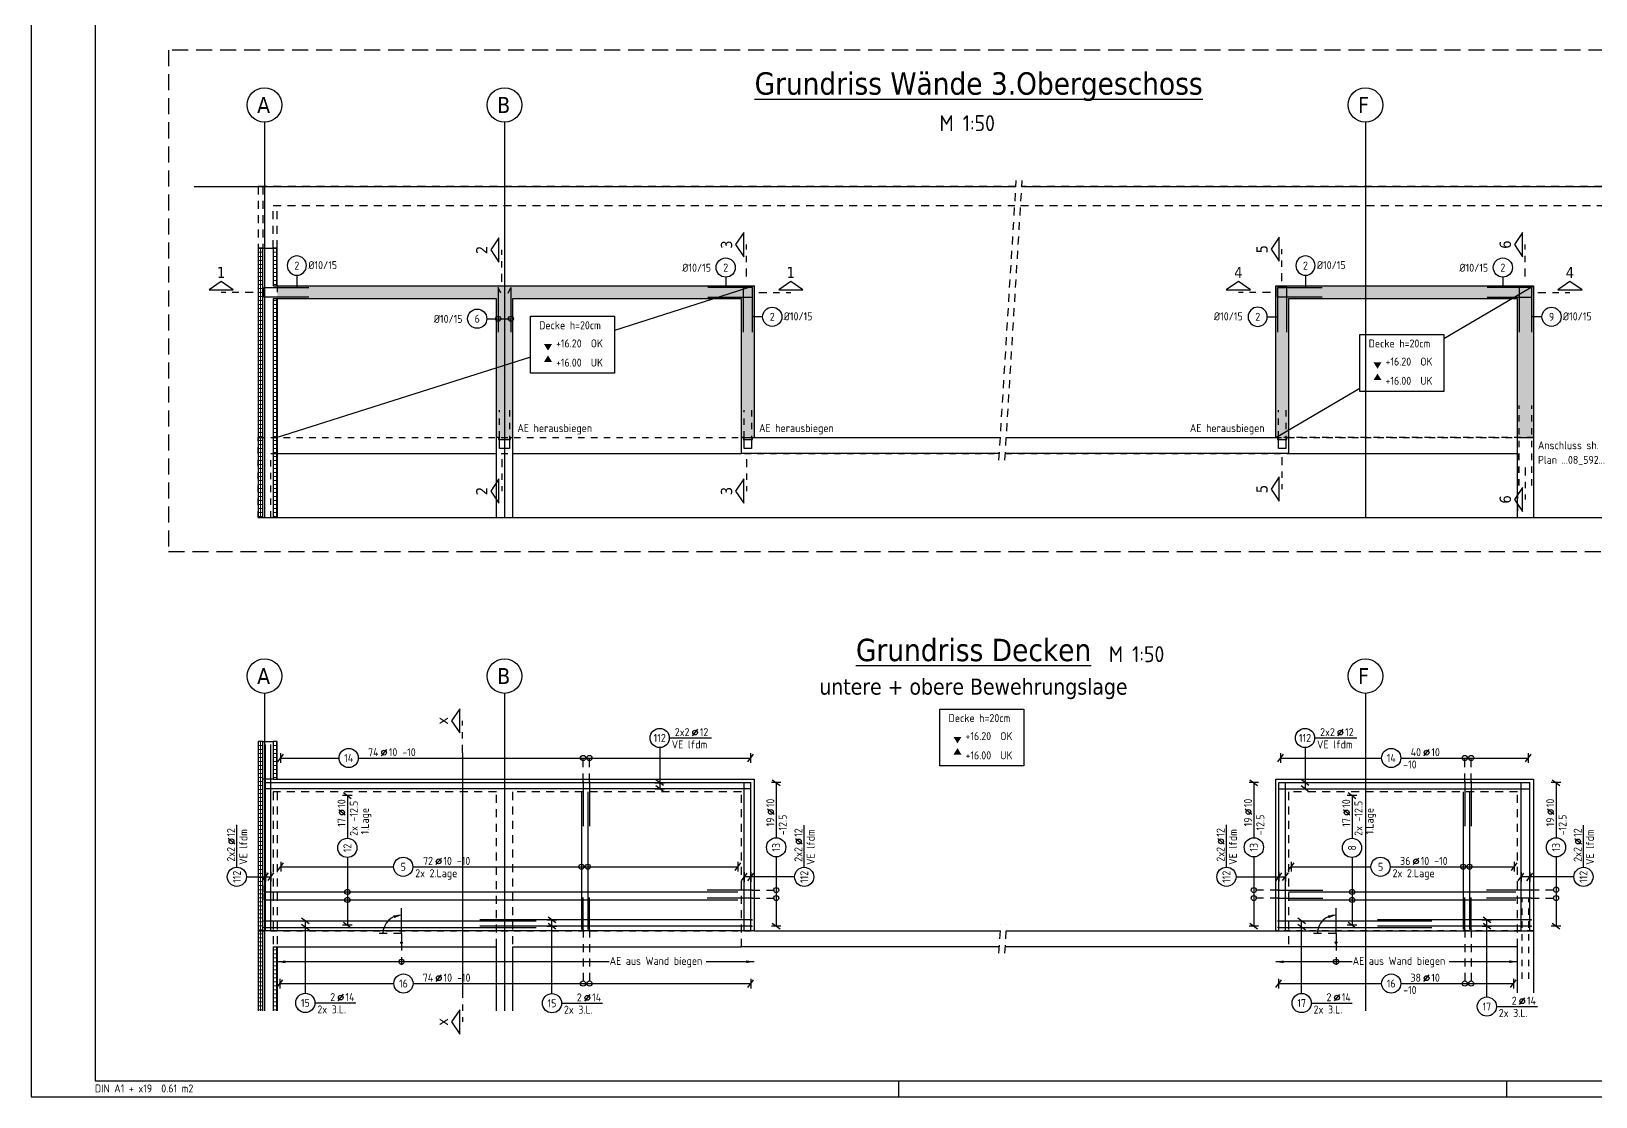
# Model space of a CAD drawing. Extents: x 0 to 61.9, y -8.7 to 30.
# Drawn here: x 0 to 24.44, y 0 to 16.64 of the extents above; entities that cross this region are included whole.
import ezdxf
from ezdxf.enums import TextEntityAlignment as Align

# ---------------------------------------------------------------- set-up
doc = ezdxf.new("R2010")
doc.units = 0
doc.header["$LTSCALE"] = 0.5
for name, pattern in [('AUSGEZOGEN', [1000.01, 1000, 0.01]), ('DASHDOTSMALL', [1.05, 0.5, -0.25, 0.05, -0.25]), ('HIDDEN', [0.375, 0.25, -0.125]), ('HIDDEN2', [0.187, 0.125, -0.062]), ('PUNKT', [0.175, 0.05, -0.125]), ('STRICHLINIE', [0.75, 0.5, -0.25]), ('STRICHPUNKT2', [0.55, 0.25, -0.125, 0.05, -0.125]), ('VERDECKT', [0.375, 0.25, -0.125])]:
    doc.linetypes.add(name, pattern=pattern)
for name, color, linetype in [('ACHSEN', 7, 'Continuous'), ('AFU', 7, 'Continuous'), ('BETON', 7, 'Continuous'), ('DETAIL', 7, 'Continuous'), ('DRUEBER', 7, 'Continuous'), ('grau_mittel', 7, 'Continuous'), ('HBT', 7, 'Continuous'), ('HILFE', 7, 'Continuous'), ('koten', 7, 'Continuous'), ('OBJEKT', 7, 'Continuous'), ('RAHMEN', 7, 'Continuous'), ('RND', 7, 'Continuous'), ('SCHNITTE', 7, 'Continuous'), ('SFP_Achsen', 7, 'Continuous'), ('TEXT', 7, 'Continuous'), ('VERDECKT', 7, 'Continuous')]:
    doc.layers.add(name, color=color, linetype=linetype)
doc.layers.add('NOPLOT', color=7, linetype='Continuous', plot=False)
doc.layers.add('zila_01_rb_02_stb-fertig_05_schraff', color=144, linetype='Continuous', lineweight=9)
doc.styles.add('helv', font='tahoma.ttf')
doc.styles.add('txt', font='isocp.shx')
doc.linetypes.add('AFU_50K', pattern='A,0.15,["/",Standard,S=0.2,R=0,X=-0.01,Y=-0.1],0.07,["/",Standard,S=0.2,R=0,X=-0.01,Y=-0.1],0.15', length=0.37)
doc.linetypes.add('AFU_50L', pattern='A,0.75,["/",Standard,S=0.2,R=0,X=-0.01,Y=-0.1],0.07,["/",Standard,S=0.2,R=0,X=-0.01,Y=-0.1],0.75', length=1.57)
pattern_1 = [(0, (-75.04259, -45.87234), (1e-17, 0.0625), []), (90, (-75.04259, -45.87234), (-0.0625, 2e-17), [])]
pattern_2 = [(0, (-75.04259, -53.57824), (1e-17, 0.0625), []), (90, (-75.04259, -53.57824), (-0.0625, 2e-17), [])]

# ---------------------------------------------------------------- blocks, each defined once
blk = doc.blocks.new('okrd_o')
at = {"layer": 'koten', "color": 7, "linetype": 'Continuous'}
blk.add_solid([(-0.125, 0.202), (0.125, 0.202), (0, 0)], dxfattribs=at)
at = {"layer": 'koten', "style": 'txt'}
blk.add_attdef('OKRD', (0.25, 0.1), '', height=0.25, dxfattribs=at)
blk = doc.blocks.new('okrd_u')
at = {"layer": 'koten', "color": 7, "linetype": 'Continuous'}
blk.add_solid([(-0.125, -0.202), (0.125, -0.202), (0, 0)], dxfattribs=at)
at = {"layer": 'koten', "style": 'txt'}
blk.add_attdef('OKRD', (0.25, -0.35), '', height=0.25, dxfattribs=at)
blk = doc.blocks.new('SCHN-2')
at = {"layer": 'SCHNITTE', "color": 6, "linetype": 'Continuous'}
blk.add_lwpolyline([(0.378, 0.088), (0, 0.34), (-0.378, 0.088)], close=True, dxfattribs=at)
at = {"layer": 'SCHNITTE', "color": 1, "linetype": 'DASHDOTSMALL', "style": 'helv'}
blk.add_attdef('SCHN-2', text='', height=0.35, dxfattribs=at).set_placement((0, 0.45), align=Align.CENTER)
blk = doc.blocks.new('RND_HIN')
at = {"layer": 'RND', "color": 7, "linetype": 'Continuous'}
blk.add_circle((0, 0), 0.3, dxfattribs=at)
at = {"layer": 'RND', "color": 7, "linetype": 'Continuous', "style": 'txt'}
blk.add_attdef('POSI', text='', height=0.25, dxfattribs=at).set_placement((0, 0), align=Align.MIDDLE)
blk = doc.blocks.new('PFEIL')
at = {"color": 7, "linetype": 'Continuous'}
blk.add_solid([(-1, -0.17), (-1, 0.17), (0, 0)], dxfattribs=at)
blk = doc.blocks.new('lei_gre')
at = {"layer": 'RND', "color": 7, "linetype": 'Continuous'}
for p, q in [((-0.09, -0.12), (0.09, 0.12)), ((0, 0.15), (0, -0.15))]:
    blk.add_line(p, q, dxfattribs=at)
blk = doc.blocks.new('RND_LEI')
at = {"layer": 'RND', "color": 7, "linetype": 'Continuous'}
blk.add_line((1.022, 0.066), (1.19, 0.27), dxfattribs=at)
for centre, radius in [((0, 0), 0.3), ((1.106, 0.168), 0.075)]:
    blk.add_circle(centre, radius, dxfattribs=at)
at = {"layer": 'RND', "color": 7, "linetype": 'Continuous', "style": 'txt'}
blk.add_attdef('POSL', text='', height=0.25, dxfattribs=at).set_placement((0, 0), align=Align.MIDDLE)
blk.add_attdef('ANZ', text='', height=0.25, dxfattribs=at).set_placement((0.931, 0.057), align=Align.RIGHT)
for tag, p in [('DUM', (1.253, 0.057)), ('ABSTD', (1.674, 0.057)), ('POSTXT', (0.374, -0.327))]:
    blk.add_attdef(tag, p, '', height=0.25, dxfattribs=at)
blk = doc.blocks.new('A1-19-0')
at = {"layer": 'RAHMEN'}
for p, q in [((0, 59.4), (0, 0)), ((0, 0), (103.1, 0))]:
    blk.add_line(p, q, dxfattribs=at)
at = {"layer": 'RAHMEN', "color": 5}
for p, q in [((2, 58.9), (2, 0.5)), ((2, 0.5), (102.6, 0.5))]:
    blk.add_line(p, q, dxfattribs=at)
at = {"layer": 'RAHMEN', "color": 7}
for p, q in [((27.1, 0), (27.1, 0.5)), ((46.1, 0), (46.1, 0.5))]:
    blk.add_line(p, q, dxfattribs=at)
at = {"layer": 'RAHMEN', "color": 7, "style": 'txt'}
blk.add_text('DIN A1 + x19  0.61 m2', height=0.25, dxfattribs=at).set_placement((1.989, 0.133))

msp = doc.modelspace()

# ---------------------------------------------------------------- hatches: boundary and pattern name
at = {"layer": 'grau_mittel'}
for points in [[(3.842, 12.666), (3.842, 12.466), (7.267, 12.466), (7.267, 10.296), (7.299, 10.296), (7.299, 10.266), (7.485, 10.266), (7.485, 10.296), (7.517, 10.296), (7.517, 12.466), (11.092, 12.466), (11.092, 10.296), (11.117, 10.296), (11.117, 10.266), (11.267, 10.266), (11.267, 10.296), (11.292, 10.296), (11.292, 12.666)], [(19.439, 12.666), (19.439, 10.296), (19.464, 10.296), (19.464, 10.266), (19.614, 10.266), (19.614, 10.296), (19.639, 10.296), (19.639, 12.466), (23.214, 12.466), (23.214, 10.296), (23.464, 10.296), (23.464, 12.666)]]:
    msp.add_hatch(color=61, dxfattribs=at).paths.add_polyline_path(points)
at = {"layer": 'zila_01_rb_02_stb-fertig_05_schraff', "linetype": 'AUSGEZOGEN'}
h = msp.add_hatch(dxfattribs=at)
h.set_pattern_fill('ANSI37', color=102, scale=0.5, angle=-45)
h.set_pattern_definition(pattern_1)
h.paths.add_polyline_path([(3.777, 9.046), (3.842, 9.046), (3.842, 12.466), (3.777, 12.466)])
h.paths.add_polyline_path([(3.542, 9.046), (3.617, 9.046), (3.617, 13.256), (3.542, 13.256)])
at = {"layer": 'zila_01_rb_02_stb-fertig_05_schraff'}
h = msp.add_hatch(dxfattribs=at)
h.set_pattern_fill('ANSI37', color=102, scale=0.5, angle=-45)
h.set_pattern_definition(pattern_1)
h.paths.add_polyline_path([(3.842, 13.256), (3.777, 13.256), (3.777, 12.666), (3.842, 12.666)])
at = {"layer": 'zila_01_rb_02_stb-fertig_05_schraff', "linetype": 'AUSGEZOGEN'}
h = msp.add_hatch(dxfattribs=at)
h.set_pattern_fill('ANSI37', color=102, scale=0.5, angle=-45)
h.set_pattern_definition(pattern_2)
h.paths.add_polyline_path([(3.777, 1.34), (3.842, 1.34), (3.842, 2.34), (3.777, 2.34)])
h.paths.add_polyline_path([(3.542, 1.34), (3.617, 1.34), (3.617, 5.55), (3.542, 5.55)])
at = {"layer": 'zila_01_rb_02_stb-fertig_05_schraff'}
h = msp.add_hatch(dxfattribs=at)
h.set_pattern_fill('ANSI37', color=102, scale=0.5, angle=-45)
h.set_pattern_definition(pattern_2)
h.paths.add_polyline_path([(3.842, 5.55), (3.777, 5.55), (3.777, 4.96), (3.842, 4.96)])

# ---------------------------------------------------------------- linework, layer by layer
at = {"layer": 'ACHSEN', "color": 140, "linetype": 'AUSGEZOGEN'}
for p, q in [((3.642, 15.221), (3.642, 9.046)), ((7.392, 15.221), (7.392, 9.046)), ((20.839, 15.221), (20.839, 9.046)), ((2.542, 14.221), (15.38, 14.221)), ((15.472, 14.221), (28.239, 14.221)), ((3.642, 6.3), (3.642, 1.34)), ((7.392, 6.3), (7.392, 1.34)), ((20.839, 6.3), (20.839, 1.34))]:
    msp.add_line(p, q, dxfattribs=at)
at = {"layer": 'AFU', "color": 8, "linetype": 'AFU_50K'}
for p, q in [((23.214, 10.296), (23.464, 10.296)), ((3.777, 4.96), (3.617, 4.96))]:
    msp.add_line(p, q, dxfattribs=at)
at = {"layer": 'AFU', "color": 8, "linetype": 'AFU_50L'}
for p, q in [((11.292, 2.59), (3.617, 2.59)), ((19.439, 2.59), (23.464, 2.59))]:
    msp.add_line(p, q, dxfattribs=at)
at = {"layer": 'BETON', "color": 6, "linetype": 'AUSGEZOGEN', "lineweight": -2}
for p, q in [((3.617, 9.046), (3.617, 13.256)), ((3.617, 13.256), (3.777, 13.256)), ((3.777, 13.256), (3.777, 12.666)), ((3.777, 12.666), (11.292, 12.666)), ((3.842, 12.466), (3.842, 9.046)), ((11.092, 12.466), (7.517, 12.466)), ((7.517, 12.466), (7.517, 9.046)), ((11.092, 10.046), (11.092, 12.466)), ((11.292, 12.666), (11.292, 10.296)), ((19.439, 10.296), (19.439, 12.666)), ((19.439, 12.666), (23.464, 12.666)), ((23.214, 12.466), (19.639, 12.466)), ((19.639, 12.466), (19.639, 10.046)), ((23.214, 9.046), (23.214, 12.466)), ((23.464, 12.666), (23.464, 9.046)), ((11.292, 10.296), (15.137, 10.296)), ((15.229, 10.296), (19.439, 10.296)), ((15.122, 10.046), (11.092, 10.046)), ((19.639, 10.046), (15.214, 10.046)), ((3.617, 1.34), (3.617, 5.55)), ((3.617, 5.55), (3.777, 5.55)), ((3.777, 5.55), (3.777, 4.96)), ((3.777, 4.96), (11.292, 4.96)), ((11.292, 4.96), (11.292, 2.59)), ((19.439, 2.59), (19.439, 4.96)), ((19.439, 4.96), (23.464, 4.96)), ((23.464, 4.96), (23.464, 1.623)), ((11.292, 2.59), (15.137, 2.59)), ((15.229, 2.59), (19.439, 2.59)), ((15.122, 2.34), (11.092, 2.34)), ((23.214, 2.34), (15.214, 2.34))]:
    msp.add_line(p, q, dxfattribs=at)
at = {"layer": 'BETON', "color": 6, "linetype": 'AUSGEZOGEN'}
for p, q in [((3.777, 2.34), (7.267, 2.34)), ((3.777, 2.34), (3.777, 1.34)), ((3.842, 2.34), (3.842, 1.34)), ((7.267, 1.34), (7.267, 2.34)), ((7.517, 2.34), (11.092, 2.34)), ((7.517, 2.34), (7.517, 1.34)), ((23.214, 1.623), (23.214, 2.34))]:
    msp.add_line(p, q, dxfattribs=at)
at = {"layer": 'BETON', "color": 6, "linetype": 'AUSGEZOGEN', "lineweight": -2}
for points in [[(3.617, 13.256), (3.542, 13.256), (3.542, 9.046)], [(3.842, 12.666), (3.842, 13.256), (3.777, 13.256)], [(7.267, 9.046), (7.267, 12.466), (3.777, 12.466)], [(3.777, 12.466), (3.777, 9.046)], [(3.617, 5.55), (3.542, 5.55), (3.542, 1.34)], [(3.842, 4.96), (3.842, 5.55), (3.777, 5.55)]]:
    msp.add_lwpolyline(points, dxfattribs=at)
at = {"layer": 'DETAIL', "color": 102, "linetype": 'STRICHLINIE'}
msp.add_lwpolyline([(2.141, 16.346), (2.141, 8.519), (29.448, 8.519), (29.448, 16.346)], close=True, dxfattribs=at)
at = {"layer": 'DRUEBER', "color": 102, "linetype": 'PUNKT', "lineweight": -2}
for p, q in [((3.542, 9.046), (3.542, 10.296)), ((3.542, 10.296), (15.137, 10.296)), ((15.229, 10.296), (23.464, 10.296)), ((23.464, 10.296), (23.464, 9.046)), ((3.742, 10.046), (15.122, 10.046)), ((15.214, 10.046), (23.214, 10.046)), ((23.214, 10.046), (23.214, 9.046))]:
    msp.add_line(p, q, dxfattribs=at)
at = {"layer": 'DRUEBER', "color": 7, "linetype": 'HIDDEN2'}
msp.add_line((23.464, 10.296), (19.439, 10.296), dxfattribs=at)
at = {"layer": 'DRUEBER', "color": 7, "linetype": 'PUNKT'}
for p, q in [((3.542, 2.59), (11.292, 2.59)), ((23.464, 2.59), (19.439, 2.59))]:
    msp.add_line(p, q, dxfattribs=at)
at = {"layer": 'DRUEBER', "color": 102, "linetype": 'PUNKT', "lineweight": -2}
msp.add_lwpolyline([(3.742, 9.046), (3.742, 10.046)], dxfattribs=at)
at = {"layer": 'HBT', "color": 102, "linetype": 'AUSGEZOGEN'}
for p, q in [((7.299, 10.296), (7.267, 10.296)), ((7.485, 10.296), (7.517, 10.296)), ((11.117, 10.296), (11.092, 10.296)), ((11.267, 10.296), (11.292, 10.296)), ((19.464, 10.296), (19.439, 10.296)), ((19.614, 10.296), (19.639, 10.296))]:
    msp.add_line(p, q, dxfattribs=at)
at = {"layer": 'HBT', "color": 1, "linetype": 'HIDDEN2'}
for points in [[(7.315, 10.266), (7.315, 10.296), (7.315, 10.726)], [(7.469, 10.726), (7.469, 10.296), (7.469, 10.266)], [(11.133, 10.266), (11.133, 10.296), (11.133, 10.726)], [(11.251, 10.726), (11.251, 10.296), (11.251, 10.266)], [(19.48, 10.266), (19.48, 10.296), (19.48, 10.726)], [(19.598, 10.726), (19.598, 10.296), (19.598, 10.266)]]:
    msp.add_lwpolyline(points, dxfattribs=at)
at = {"layer": 'HBT', "color": 102, "linetype": 'AUSGEZOGEN'}
for points in [[(7.299, 10.296), (7.299, 10.266), (7.485, 10.266), (7.485, 10.296)], [(11.117, 10.296), (11.117, 10.266), (11.267, 10.266), (11.267, 10.296)], [(19.464, 10.296), (19.464, 10.266), (19.614, 10.266), (19.614, 10.296)]]:
    msp.add_lwpolyline(points, dxfattribs=at)
at = {"layer": 'HBT', "color": 1, "linetype": 'AUSGEZOGEN'}
for points in [[(7.469, 10.266), (7.469, 10.126), (7.315, 10.126), (7.315, 10.266)], [(11.251, 10.266), (11.251, 10.126), (11.133, 10.126), (11.133, 10.266)], [(19.598, 10.266), (19.598, 10.126), (19.48, 10.126), (19.48, 10.266)]]:
    msp.add_lwpolyline(points, dxfattribs=at)
at = {"layer": 'HILFE', "color": 102, "linetype": 'HIDDEN'}
for p, q in [((15.115, 9.946), (15.386, 14.313)), ((15.208, 9.946), (15.478, 14.313)), ((15.115, 2.24), (15.143, 2.69)), ((15.208, 2.24), (15.235, 2.69))]:
    msp.add_line(p, q, dxfattribs=at)
at = {"layer": 'HILFE', "color": 102, "linetype": 'AUSGEZOGEN'}
for p, q in [((11.292, 12.666), (9.109, 11.971)), ((22.065, 11.843), (23.464, 12.666)), ((7.797, 11.554), (3.842, 10.296)), ((19.439, 10.296), (20.753, 11.07))]:
    msp.add_line(p, q, dxfattribs=at)
at = {"layer": 'NOPLOT', "color": 191, "linetype": 'AUSGEZOGEN'}
for p, q in [((3.542, 9.046), (27.239, 9.046)), ((6.736, 5.372), (6.736, 1.668))]:
    msp.add_line(p, q, dxfattribs=at)
at = {"layer": 'OBJEKT', "color": 7, "linetype": 'HIDDEN2'}
for p, q in [((3.842, 12.666), (3.842, 12.466)), ((3.542, 10.296), (11.292, 10.296))]:
    msp.add_line(p, q, dxfattribs=at)
at = {"layer": 'OBJEKT', "color": 7, "linetype": 'AUSGEZOGEN'}
for p, q in [((3.842, 10.046), (7.267, 10.046)), ((7.517, 10.046), (11.092, 10.046)), ((19.639, 10.046), (23.214, 10.046))]:
    msp.add_line(p, q, dxfattribs=at)
at = {"layer": 'OBJEKT', "color": 1, "linetype": 'AUSGEZOGEN'}
for points in [[(7.797, 12.191), (9.109, 12.191), (9.109, 11.302), (7.797, 11.302)], [(20.753, 11.907), (22.065, 11.907), (22.065, 11.018), (20.753, 11.018)], [(14.192, 6.056), (15.504, 6.056), (15.504, 5.167), (14.192, 5.167)]]:
    msp.add_lwpolyline(points, close=True, dxfattribs=at)
at = {"layer": 'RND', "color": 102, "linetype": 'AUSGEZOGEN'}
for p, q in [((4.148, 12.833), (4.148, 12.641)), ((10.847, 12.802), (10.847, 12.641)), ((19.902, 12.833), (19.902, 12.641)), ((22.986, 12.802), (22.986, 12.641)), ((7.116, 12.153), (7.492, 12.153)), ((11.424, 12.183), (11.267, 12.183)), ((19.307, 12.183), (19.464, 12.183)), ((23.596, 12.183), (23.439, 12.183)), ((9.816, 5.454), (9.816, 4.812)), ((19.896, 5.454), (19.896, 4.809)), ((3.361, 3.436), (3.744, 3.436)), ((11.923, 3.434), (11.137, 3.434)), ((18.818, 3.436), (19.591, 3.436)), ((24.095, 3.434), (23.27, 3.434)), ((4.281, 1.615), (4.281, 2.745)), ((8.133, 1.61), (8.133, 2.762)), ((19.843, 1.613), (19.843, 2.745)), ((22.736, 1.559), (22.736, 2.762))]:
    msp.add_line(p, q, dxfattribs=at)
at = {"layer": 'RND', "color": 7, "linetype": 'AUSGEZOGEN'}
for p, q in [((9.966, 5.604), (10.626, 5.604)), ((20.046, 5.604), (20.706, 5.604)), ((3.895, 5.291), (4.808, 5.291)), ((5.108, 5.291), (11.236, 5.291)), ((19.515, 5.291), (21.092, 5.291)), ((21.392, 5.291), (23.383, 5.291)), ((11.635, 4.906), (11.635, 4.046)), ((19.096, 4.906), (19.096, 4.046)), ((23.817, 4.906), (23.817, 4.046)), ((4.937, 4.706), (4.937, 4.037)), ((20.63, 4.706), (20.63, 4.037)), ((3.211, 3.586), (3.211, 4.246)), ((12.073, 3.584), (12.073, 4.244)), ((18.668, 3.586), (18.668, 4.246)), ((24.245, 3.584), (24.245, 4.244)), ((4.937, 3.737), (4.937, 2.681)), ((11.635, 3.746), (11.635, 2.665)), ((19.096, 3.746), (19.096, 2.665)), ((20.63, 3.737), (20.63, 2.681)), ((23.817, 3.746), (23.817, 2.665)), ((3.896, 3.592), (5.66, 3.592)), ((5.96, 3.592), (11.038, 3.592)), ((19.68, 3.592), (20.926, 3.592)), ((21.226, 3.592), (23.164, 3.592)), ((3.883, 1.768), (5.663, 1.768)), ((5.963, 1.768), (11.238, 1.768)), ((19.484, 1.768), (21.092, 1.768)), ((21.392, 1.768), (23.15, 1.768)), ((4.431, 1.465), (5.071, 1.465)), ((8.283, 1.46), (8.923, 1.46)), ((19.993, 1.463), (20.633, 1.463)), ((22.886, 1.409), (23.526, 1.409))]:
    msp.add_line(p, q, dxfattribs=at)
at = {"layer": 'RND', "color": 102, "linetype": 'VERDECKT'}
for p, q in [((8.618, 4.925), (8.618, 5.341)), ((8.718, 4.925), (8.718, 5.341)), ((22.39, 4.925), (22.39, 5.341)), ((22.49, 4.925), (22.49, 5.341)), ((11.257, 3.227), (11.685, 3.227)), ((19.474, 3.227), (19.046, 3.227)), ((23.429, 3.234), (23.867, 3.234)), ((11.257, 3.102), (11.685, 3.102)), ((19.474, 3.102), (19.046, 3.102)), ((23.429, 3.102), (23.867, 3.102)), ((8.618, 2.61), (8.618, 1.718)), ((8.718, 2.61), (8.718, 1.718)), ((22.39, 2.61), (22.39, 1.718)), ((22.49, 2.61), (22.49, 1.718)), ((5.783, 2.407), (5.783, 2.059)), ((20.38, 2.407), (20.38, 2.059))]:
    msp.add_line(p, q, dxfattribs=at)
at = {"layer": 'RND', "color": 7, "linetype": 'VERDECKT'}
for p, q in [((5.783, 2.547), (5.783, 2.407)), ((20.38, 2.547), (20.38, 2.407))]:
    msp.add_line(p, q, dxfattribs=at)
at = {"layer": 'RND', "color": 1, "linetype": 'AUSGEZOGEN'}
for points in [[(4.337, 12.491), (3.637, 12.491), (3.637, 12.641), (4.337, 12.641)], [(7.334, 12.55), (7.292, 12.641), (7.292, 11.941)], [(7.45, 12.55), (7.492, 12.641), (7.492, 11.941)], [(10.567, 12.491), (11.267, 12.491), (11.267, 12.641), (10.567, 12.641)], [(11.267, 11.941), (11.267, 12.641), (11.117, 12.641), (11.117, 11.941)], [(20.164, 12.491), (19.464, 12.491), (19.464, 12.641), (20.164, 12.641)], [(19.614, 11.941), (19.614, 12.641), (19.464, 12.641), (19.464, 11.941)], [(22.739, 12.491), (23.439, 12.491), (23.439, 12.641), (22.739, 12.641)], [(23.439, 11.941), (23.439, 12.641), (23.239, 12.641), (23.239, 11.941)], [(3.659, 2.59), (3.659, 5.5)], [(3.744, 2.59), (3.744, 5.5)], [(11.242, 4.905), (3.667, 4.905)], [(8.618, 4.925), (8.618, 4.225)], [(8.718, 4.925), (8.718, 4.225)], [(11.137, 2.59), (11.137, 4.91)], [(11.239, 2.59), (11.239, 4.91)], [(19.489, 2.59), (19.489, 4.91)], [(19.489, 4.908), (23.414, 4.908)], [(19.591, 2.59), (19.591, 4.91)], [(22.39, 4.925), (22.39, 4.225)], [(22.49, 4.925), (22.49, 4.225)], [(23.27, 2.59), (23.27, 4.91)], [(23.407, 2.59), (23.407, 4.91)], [(11.242, 4.812), (3.667, 4.812)], [(8.593, 4.76), (8.593, 2.61)], [(8.693, 4.76), (8.693, 2.61)], [(19.489, 4.809), (23.414, 4.809)], [(22.365, 4.76), (22.365, 2.61)], [(22.465, 4.76), (22.465, 2.61)], [(3.637, 3.3), (3.637, 3.2), (11.037, 3.2)], [(11.257, 3.227), (10.557, 3.227)], [(19.474, 3.227), (20.174, 3.227)], [(19.639, 3.2), (23.189, 3.2)], [(23.429, 3.227), (22.729, 3.227)], [(3.637, 3.175), (3.637, 3.075), (11.037, 3.075)], [(5.783, 2.547), (5.783, 2.947)], [(8.618, 2.61), (8.618, 3.11)], [(8.718, 2.61), (8.718, 3.11)], [(11.257, 3.102), (10.557, 3.102)], [(19.474, 3.102), (20.174, 3.102)], [(19.639, 3.075), (23.189, 3.075)], [(20.38, 2.547), (20.38, 2.947)], [(22.39, 2.61), (22.39, 3.11)], [(22.49, 2.61), (22.49, 3.11)], [(23.429, 3.102), (22.729, 3.102)], [(3.637, 2.745), (7.887, 2.745)], [(11.257, 2.762), (7.007, 2.762)], [(19.474, 2.745), (21.874, 2.745)], [(23.429, 2.762), (21.029, 2.762)], [(3.637, 2.645), (7.887, 2.645)], [(11.257, 2.662), (7.007, 2.662)], [(19.474, 2.645), (21.874, 2.645)], [(23.429, 2.662), (21.029, 2.662)]]:
    msp.add_lwpolyline(points, dxfattribs=at)
at = {"layer": 'RND', "color": 1, "linetype": 'HIDDEN2'}
for points in [[(23.239, 9.546), (23.239, 10.796)], [(23.439, 9.546), (23.439, 10.796)], [(23.285, 1.84), (23.285, 3.09)], [(23.392, 1.84), (23.392, 3.09)]]:
    msp.add_lwpolyline(points, dxfattribs=at)
at = {"layer": 'RND', "color": 7, "linetype": 'AUSGEZOGEN', "const_width": 0.0125}
for points in [[(8.612, 4.925, 1), (8.624, 4.925, 1)], [(8.712, 4.925, 1), (8.724, 4.925, 1)], [(22.384, 4.925, 1), (22.396, 4.925, 1)], [(22.484, 4.925, 1), (22.496, 4.925, 1)], [(11.257, 3.234, 1), (11.257, 3.221, 1)], [(19.474, 3.234, -1), (19.474, 3.221, -1)], [(23.429, 3.234, 1), (23.429, 3.221, 1)], [(11.257, 3.109, 1), (11.257, 3.096, 1)], [(19.474, 3.109, -1), (19.474, 3.096, -1)], [(23.429, 3.109, 1), (23.429, 3.096, 1)], [(3.631, 2.745, 1), (3.644, 2.745, 1)], [(11.264, 2.762, -1), (11.251, 2.762, -1)], [(19.468, 2.745, 1), (19.48, 2.745, 1)], [(23.435, 2.762, -1), (23.423, 2.762, -1)], [(3.631, 2.645, 1), (3.644, 2.645, 1)], [(8.612, 2.61, -1), (8.624, 2.61, -1)], [(8.712, 2.61, -1), (8.724, 2.61, -1)], [(11.264, 2.662, -1), (11.251, 2.662, -1)], [(19.468, 2.645, 1), (19.48, 2.645, 1)], [(22.384, 2.61, -1), (22.396, 2.61, -1)], [(22.484, 2.61, -1), (22.496, 2.61, -1)], [(23.435, 2.662, -1), (23.423, 2.662, -1)]]:
    msp.add_lwpolyline(points, format="xyb", close=True, dxfattribs=at)
at = {"layer": 'RND', "color": 7, "linetype": 'VERDECKT'}
for points in [[(5.783, 2.547), (5.383, 2.547)], [(20.38, 2.547), (19.98, 2.547)]]:
    msp.add_lwpolyline(points, dxfattribs=at)
at = {"layer": 'RND', "color": 102, "linetype": 'AUSGEZOGEN'}
for points in [[(9.029, 2.109), (3.842, 2.109)], [(11.292, 2.109), (10.542, 2.109)], [(20.634, 2.109), (19.439, 2.109)], [(23.214, 2.109), (22.148, 2.109)]]:
    msp.add_lwpolyline(points, dxfattribs=at)
at = {"layer": 'RND', "color": 7, "linetype": 'AUSGEZOGEN'}
for centre in [(7.292, 12.153), (7.492, 12.153), (8.618, 5.291), (8.718, 5.291), (22.39, 5.291), (22.49, 5.291), (8.593, 3.592), (8.693, 3.592), (22.365, 3.592), (22.465, 3.592), (4.937, 3.2), (11.635, 3.227), (19.096, 3.227), (20.63, 3.2), (23.817, 3.234), (4.937, 3.075), (11.635, 3.102), (19.096, 3.102), (20.63, 3.075), (23.817, 3.102), (5.783, 2.109), (20.38, 2.109), (8.618, 1.768), (8.718, 1.768), (22.39, 1.768), (22.49, 1.768)]:
    msp.add_circle(centre, 0.04, dxfattribs=at)
at = {"layer": 'RND', "color": 7, "linetype": 'VERDECKT'}
for centre in [(5.783, 2.407), (20.38, 2.407)]:
    msp.add_circle(centre, 0.012, dxfattribs=at)
at = {"layer": 'RND', "color": 102, "linetype": 'AUSGEZOGEN'}
for centre in [(5.783, 2.547), (20.38, 2.547)]:
    msp.add_arc(centre, 0.29, 90, 180, dxfattribs=at)
at = {"layer": 'SCHNITTE', "color": 6, "linetype": 'STRICHPUNKT2'}
for p, q in [((7.349, 12.727), (7.349, 13.227)), ((11.172, 12.811), (11.172, 13.311)), ((19.536, 12.739), (19.536, 13.239)), ((23.336, 12.811), (23.336, 13.311)), ((3.465, 12.563), (2.965, 12.563)), ((11.364, 12.563), (11.864, 12.563)), ((19.355, 12.563), (18.855, 12.563)), ((23.534, 12.563), (24.034, 12.563)), ((7.349, 9.961), (7.349, 9.461)), ((11.172, 9.961), (11.172, 9.461)), ((19.536, 9.993), (19.536, 9.493)), ((23.336, 9.83), (23.336, 9.33)), ((6.736, 5.372), (6.736, 5.872)), ((6.736, 1.668), (6.736, 1.168))]:
    msp.add_line(p, q, dxfattribs=at)
at = {"layer": 'SFP_Achsen', "color": 7, "linetype": 'AUSGEZOGEN'}
for centre in [(3.642, 15.492), (7.392, 15.492), (20.839, 15.492), (3.642, 6.571), (7.392, 6.571), (20.839, 6.571)]:
    msp.add_circle(centre, 0.27, dxfattribs=at)
at = {"layer": 'VERDECKT', "color": 7, "linetype": 'VERDECKT', "lineweight": -2}
for p, q in [((3.842, 4.76), (3.842, 2.34)), ((11.092, 4.76), (7.517, 4.76)), ((7.517, 4.76), (7.517, 2.34)), ((11.092, 2.34), (11.092, 4.76)), ((23.214, 4.76), (19.639, 4.76)), ((19.639, 4.76), (19.639, 2.34)), ((23.214, 2.34), (23.214, 4.76))]:
    msp.add_line(p, q, dxfattribs=at)
for points in [[(3.617, 14.221), (3.542, 14.221), (3.542, 13.256), (3.617, 13.256)], [(15.38, 14.221), (3.617, 14.221), (3.617, 13.256), (3.617, 13.256), (3.617, 13.256), (3.777, 13.256)], [(27.239, 9.046), (27.239, 14.221), (15.472, 14.221)], [(3.777, 13.256), (3.842, 13.256), (3.842, 13.921)], [(3.777, 13.256), (3.777, 13.256), (3.777, 13.256), (3.777, 13.921), (15.362, 13.921)], [(15.454, 13.921), (26.939, 13.921), (26.939, 9.046)], [(7.267, 2.34), (7.267, 4.76), (3.777, 4.76)], [(3.777, 4.76), (3.777, 2.34)]]:
    msp.add_lwpolyline(points, dxfattribs=at)

# ---------------------------------------------------------------- block references
at = {"layer": 'koten', "color": 6, "linetype": 'AUSGEZOGEN', "xscale": 0.5, "yscale": 0.5, "zscale": 0.5}
for name, p, values in [('okrd_o', (8.071, 11.655), {'OKRD': '+16.20  OK'}), ('okrd_u', (8.071, 11.58), {'OKRD': '+16.00  UK'}), ('okrd_o', (21.028, 11.371), {'OKRD': '+16.20  OK'}), ('okrd_u', (21.028, 11.296), {'OKRD': '+16.00  UK'}), ('okrd_o', (14.467, 5.52), {'OKRD': '+16.20  OK'}), ('okrd_u', (14.467, 5.445), {'OKRD': '+16.00  UK'})]:
    msp.add_blockref(name, p, dxfattribs=at).add_auto_attribs(values)
at = {"layer": 'RAHMEN', "color": 7, "linetype": 'AUSGEZOGEN', "xscale": 0.5, "yscale": 0.5, "zscale": 0.5}
msp.add_blockref('A1-19-0', (0, 0), dxfattribs=at)
at = {"layer": 'RND', "color": 7, "linetype": 'AUSGEZOGEN'}
ref = msp.add_blockref('RND_HIN', (4.148, 12.983), dxfattribs=dict(at, xscale=-0.5, yscale=0.5, zscale=0.5, rotation=180))
ref.add_attrib('POSI', '2', dxfattribs={"color": 7, "linetype": 'Continuous', "height": 0.125, "style": 'txt'}).set_placement((4.148, 12.983), align=Align.MIDDLE)
at = {"layer": 'RND', "color": 7, "linetype": 'AUSGEZOGEN', "xscale": 0.5, "yscale": 0.5, "zscale": 0.5}
for name, p, values in [('RND_HIN', (10.847, 12.952), {'POSI': '2'}), ('RND_HIN', (22.986, 12.952), {'POSI': '2'}), ('RND_HIN', (6.966, 12.153), {'POSI': '6'}), ('RND_HIN', (11.574, 12.183), {'POSI': '2'}), ('RND_HIN', (23.746, 12.183), {'POSI': '9'}), ('RND_LEI', (9.816, 5.604), {'POSL': '112', 'DUM': '12', 'ANZ': '2x2', 'POSTXT': 'VE lfdm'}), ('RND_LEI', (19.896, 5.604), {'POSL': '112', 'DUM': '12', 'ANZ': '2x2', 'POSTXT': 'VE lfdm'}), ('RND_LEI', (4.958, 5.291), {'POSL': '14', 'DUM': '10', 'ANZ': '74', 'ABSTD': '-10'}), ('RND_LEI', (21.242, 5.291), {'POSL': '14', 'DUM': '10', 'ANZ': '40', 'POSTXT': '-10'}), ('RND_LEI', (5.81, 3.592), {'POSL': '5', 'DUM': '10', 'ANZ': '72', 'ABSTD': '-10', 'POSTXT': '2x 2.Lage'}), ('RND_LEI', (21.076, 3.592), {'POSL': '5', 'DUM': '10', 'ANZ': '36', 'ABSTD': '-10', 'POSTXT': '2x 2.Lage'}), ('RND_LEI', (5.813, 1.768), {'POSL': '16', 'DUM': '10', 'ANZ': '74', 'ABSTD': '-10'}), ('RND_LEI', (21.242, 1.768), {'POSL': '16', 'DUM': '10', 'ANZ': '38', 'POSTXT': '-10'}), ('RND_LEI', (4.281, 1.465), {'POSL': '15', 'DUM': '14', 'ANZ': '2', 'POSTXT': '2x 3.L.'}), ('RND_LEI', (8.133, 1.46), {'POSL': '15', 'DUM': '14', 'ANZ': '2', 'POSTXT': '2x 3.L.'}), ('RND_LEI', (19.843, 1.463), {'POSL': '17', 'DUM': '14', 'ANZ': '2', 'POSTXT': '2x 3.L.'}), ('RND_LEI', (22.736, 1.409), {'POSL': '17', 'DUM': '14', 'ANZ': '2', 'POSTXT': '2x 3.L.'})]:
    msp.add_blockref(name, p, dxfattribs=at).add_auto_attribs(values)
at = {"layer": 'RND', "color": 7, "linetype": 'AUSGEZOGEN'}
ref = msp.add_blockref('RND_HIN', (19.902, 12.983), dxfattribs=dict(at, xscale=-0.5, yscale=0.5, zscale=0.5, rotation=180))
ref.add_attrib('POSI', '2', dxfattribs={"color": 7, "linetype": 'Continuous', "height": 0.125, "style": 'txt'}).set_placement((19.902, 12.983), align=Align.MIDDLE)
ref = msp.add_blockref('RND_HIN', (19.157, 12.183), dxfattribs=dict(at, xscale=-0.5, yscale=0.5, zscale=0.5))
ref.add_attrib('POSI', '2', dxfattribs={"color": 7, "linetype": 'Continuous', "height": 0.125, "style": 'txt'}).set_placement((19.157, 12.183), align=Align.MIDDLE)
at = {"layer": 'RND', "color": 7, "linetype": 'AUSGEZOGEN', "xscale": 0.5, "yscale": 0.5, "zscale": 0.5}
for p in [(3.895, 5.291), (11.236, 5.291), (19.515, 5.291), (23.383, 5.291), (3.896, 3.592), (11.038, 3.592), (19.68, 3.592), (23.164, 3.592), (3.659, 3.436), (3.744, 3.436), (11.137, 3.434), (11.239, 3.434), (19.489, 3.436), (19.591, 3.436), (23.27, 3.434), (23.407, 3.434), (3.883, 1.768), (11.238, 1.768), (19.484, 1.768), (23.15, 1.768)]:
    msp.add_blockref('lei_gre', p, dxfattribs=at)
for p, rotation in [((9.816, 4.905), 90), ((11.635, 4.906), 270), ((19.096, 4.906), 270), ((19.896, 4.908), 90), ((23.817, 4.906), 270), ((4.937, 4.706), 270), ((9.816, 4.812), 90), ((19.896, 4.809), 90), ((20.63, 4.706), 270), ((4.281, 2.745), 90), ((4.281, 2.645), 90), ((4.937, 2.681), 270), ((8.133, 2.762), 90), ((8.133, 2.662), 90), ((11.635, 2.665), 270), ((19.096, 2.665), 270), ((19.843, 2.745), 89.9999999999974), ((19.843, 2.645), 89.99999999999838), ((20.63, 2.681), 270), ((22.736, 2.762), 89.9999999999974), ((22.736, 2.662), 89.99999999999838), ((23.817, 2.665), 270)]:
    msp.add_blockref('lei_gre', p, dxfattribs=dict(at, rotation=rotation))
at = {"layer": 'RND', "color": 7, "linetype": 'AUSGEZOGEN', "xscale": 0.5, "yscale": 0.5, "zscale": 0.5, "rotation": 90}
for p, values in [((11.635, 3.896), {'POSL': '13', 'DUM': '10', 'ANZ': '19', 'POSTXT': '-12.5'}), ((19.096, 3.896), {'POSL': '13', 'DUM': '10', 'ANZ': '19', 'POSTXT': '-12.5'}), ((23.817, 3.896), {'POSL': '13', 'DUM': '10', 'ANZ': '19', 'POSTXT': '-12.5'}), ((4.937, 3.887), {'POSL': '12', 'DUM': '10', 'ANZ': '17', 'POSTXT': '2x -12.5'}), ((20.63, 3.887), {'POSL': '8', 'DUM': '10', 'ANZ': '17', 'POSTXT': '2x -12.5'}), ((3.211, 3.436), {'POSL': '112', 'DUM': '12', 'ANZ': '2x2', 'POSTXT': 'VE lfdm'}), ((12.073, 3.434), {'POSL': '112', 'DUM': '12', 'ANZ': '2x2', 'POSTXT': 'VE lfdm'}), ((18.668, 3.436), {'POSL': '112', 'DUM': '12', 'ANZ': '2x2', 'POSTXT': 'VE lfdm'}), ((24.245, 3.434), {'POSL': '112', 'DUM': '12', 'ANZ': '2x2', 'POSTXT': 'VE lfdm'})]:
    msp.add_blockref('RND_LEI', p, dxfattribs=at).add_auto_attribs(values)
at = {"layer": 'RND', "color": 102, "linetype": 'AUSGEZOGEN'}
for p, xscale, yscale, zscale, rotation in [((5.783, 2.837), -0.1250000000000026, 0.1250000000000026, 0.1250000000000026, 192.2409790208733), ((20.38, 2.837), -0.1250000000000026, 0.1250000000000026, 0.1250000000000026, 192.2409790208733), ((3.842, 2.107), 0.125, 0.125, 0.125, 180), ((11.292, 2.109), -0.125, 0.125, 0.125, 180), ((19.439, 2.107), 0.125, 0.125, 0.125, 180), ((23.214, 2.109), -0.125, 0.125, 0.125, 180)]:
    msp.add_blockref('PFEIL', p, dxfattribs=dict(at, xscale=xscale, yscale=yscale, zscale=zscale, rotation=rotation))
at = {"layer": 'SCHNITTE', "color": 6, "linetype": 'STRICHPUNKT2', "xscale": 0.5, "yscale": 0.5, "zscale": 0.5, "rotation": 90}
for p, values in [((11.172, 13.311), {'SCHN-2': '3'}), ((23.336, 13.311), {'SCHN-2': '6'}), ((7.349, 13.227), {'SCHN-2': '2'}), ((19.536, 13.239), {'SCHN-2': '5'}), ((7.349, 9.461), {'SCHN-2': '2'}), ((11.172, 9.461), {'SCHN-2': '3'}), ((19.536, 9.493), {'SCHN-2': '5'}), ((23.336, 9.33), {'SCHN-2': '6'}), ((6.736, 5.872), {'SCHN-2': 'x'}), ((6.736, 1.168), {'SCHN-2': 'x'})]:
    msp.add_blockref('SCHN-2', p, dxfattribs=at).add_auto_attribs(values)
at = {"layer": 'SCHNITTE', "color": 6, "linetype": 'STRICHPUNKT2', "xscale": 0.5, "yscale": 0.5, "zscale": 0.5}
for p, values in [((2.965, 12.563), {'SCHN-2': '1'}), ((11.864, 12.563), {'SCHN-2': '1'}), ((18.855, 12.563), {'SCHN-2': '4'}), ((24.034, 12.563), {'SCHN-2': '4'})]:
    msp.add_blockref('SCHN-2', p, dxfattribs=at).add_auto_attribs(values)

# ---------------------------------------------------------------- texts
at = {"layer": 'SFP_Achsen', "color": 6, "linetype": 'AUSGEZOGEN', "style": 'helv'}
for s, p in [('A', (3.528, 15.367)), ('B', (7.278, 15.367)), ('F', (20.725, 15.367)), ('A', (3.528, 6.446)), ('B', (7.278, 6.446)), ('F', (20.725, 6.446))]:
    msp.add_text(s, height=0.25, dxfattribs=at).set_placement(p)
at = {"layer": 'TEXT', "color": 5, "linetype": 'AUSGEZOGEN', "style": 'helv'}
for s, p in [('%%UGrundriss Wände 3.Obergeschoss', (11.298, 15.653)), ('%%UGrundriss Decken', (12.881, 6.804))]:
    msp.add_text(s, height=0.35, dxfattribs=at).set_placement(p)
at = {"layer": 'TEXT', "color": 6, "linetype": 'AUSGEZOGEN'}
for s, style, p in [('M 1:50', 'txt', (14.187, 15.083)), ('M 1:50', 'txt', (16.833, 6.788)), ('untere + obere Bewehrungslage', 'helv', (12.309, 6.281))]:
    msp.add_text(s, height=0.25, dxfattribs=dict(at, style=style)).set_placement(p)
at = {"layer": 'TEXT', "color": 7, "linetype": 'AUSGEZOGEN', "style": 'txt'}
for s, p in [('%%C10/15', (4.327, 12.928)), ('%%C10/15', (10.168, 12.887)), ('%%C10/15', (20.081, 12.928)), ('%%C10/15', (22.307, 12.887)), ('%%C10/15', (11.753, 12.128)), ('%%C10/15', (18.473, 12.128)), ('%%C10/15', (23.924, 12.128)), ('%%C10/15', (6.287, 12.088)), ('AE herausbiegen', (7.593, 10.383)), ('AE herausbiegen', (11.368, 10.383)), ('AE herausbiegen', (18.097, 10.383)), ('AE aus Wand biegen', (9.034, 2.059)), ('AE aus Wand biegen', (20.64, 2.059))]:
    msp.add_text(s, height=0.125, dxfattribs=at).set_placement(p)
at = {"layer": 'TEXT', "color": 1, "linetype": 'AUSGEZOGEN', "style": 'txt'}
for s, p in [('Decke h=20cm', (7.933, 11.988)), ('Decke h=20cm', (20.89, 11.704)), ('Anschluss sh.', (23.534, 10.114)), ('Plan ...08_592...', (23.535, 9.886)), ('Decke h=20cm', (14.329, 5.853))]:
    msp.add_text(s, height=0.125, dxfattribs=at).set_placement(p)
at = {"layer": 'TEXT', "color": 7, "linetype": 'AUSGEZOGEN', "style": 'txt'}
for p in [(5.273, 4.098), (20.966, 4.098)]:
    msp.add_text('1.Lage', height=0.125, rotation=90, dxfattribs=at).set_placement(p)

doc.saveas('drawing.dxf')
